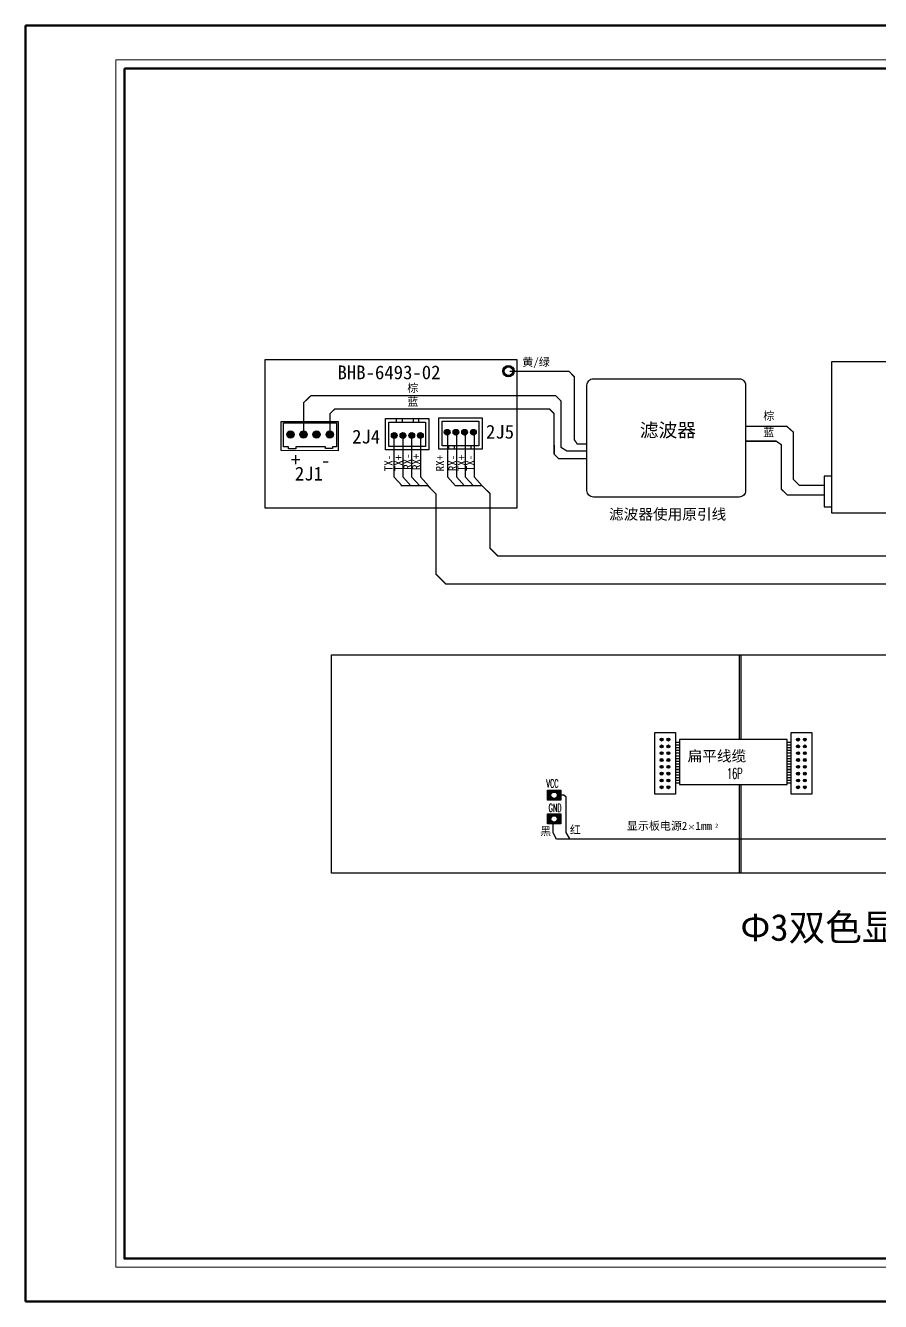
# Model space of a CAD drawing. Header units: millimetres. Extents: x 21690 to 43741, y 2905 to 6411.
# Drawn here: x 21690 to 22008.2, y 2905 to 3380.2 of the extents above; entities that cross this region are included whole.
import ezdxf

# ---------------------------------------------------------------- set-up
doc = ezdxf.new("R2010")
doc.units = ezdxf.units.MM
doc.layers.add('BOTTOMLAYER', color=5, linetype='Continuous')
doc.layers.add('SHEET', color=5, linetype='Continuous')
doc.layers.add('图层2', color=4, linetype='Continuous', lineweight=15)
doc.styles.get("Standard").update_dxf_attribs({"font": 'txt', "bigfont": 'gbcbig.shx'})
doc.styles.add('STYLE2', font='SIMHEI.TTF')

msp = doc.modelspace()

# ---------------------------------------------------------------- hatches: boundary and pattern name
for points in [[(21787.23, 3227.92, 1), (21789.95, 3227.92, 1)], [(21792.11, 3227.92, 1), (21794.83, 3227.92, 1)], [(21796.99, 3227.92, 1), (21799.71, 3227.92, 1)], [(21801.86, 3227.92, 1), (21804.58, 3227.92, 1)]]:
    msp.add_hatch(color=256).paths.add_polyline_path(points)
at = {"linetype": 'Continuous'}
for points in [[(21927.26, 3114.31, 1), (21926.18, 3114.31, 1)], [(21929.8, 3114.31, 1), (21928.72, 3114.31, 1)], [(21978.03, 3114.31, 1), (21976.95, 3114.31, 1)], [(21980.57, 3114.31, 1), (21979.49, 3114.31, 1)], [(21927.26, 3111.77, 1), (21926.18, 3111.77, 1)], [(21927.26, 3109.23, 1), (21926.18, 3109.23, 1)], [(21929.8, 3111.77, 1), (21928.72, 3111.77, 1)], [(21929.8, 3109.23, 1), (21928.72, 3109.23, 1)], [(21978.03, 3111.77, 1), (21976.95, 3111.77, 1)], [(21978.03, 3109.23, 1), (21976.95, 3109.23, 1)], [(21980.57, 3111.77, 1), (21979.49, 3111.77, 1)], [(21980.57, 3109.23, 1), (21979.49, 3109.23, 1)], [(21927.26, 3106.69, 1), (21926.18, 3106.69, 1)], [(21927.26, 3104.15, 1), (21926.18, 3104.15, 1)], [(21929.8, 3106.69, 1), (21928.72, 3106.69, 1)], [(21929.8, 3104.15, 1), (21928.72, 3104.15, 1)], [(21978.03, 3106.69, 1), (21976.95, 3106.69, 1)], [(21978.03, 3104.15, 1), (21976.95, 3104.15, 1)], [(21980.57, 3106.69, 1), (21979.49, 3106.69, 1)], [(21980.57, 3104.15, 1), (21979.49, 3104.15, 1)], [(21927.26, 3101.61, 1), (21926.18, 3101.61, 1)], [(21927.26, 3099.07, 1), (21926.18, 3099.07, 1)], [(21929.8, 3101.61, 1), (21928.72, 3101.61, 1)], [(21929.8, 3099.07, 1), (21928.72, 3099.07, 1)], [(21978.03, 3101.61, 1), (21976.95, 3101.61, 1)], [(21978.03, 3099.07, 1), (21976.95, 3099.07, 1)], [(21980.57, 3101.61, 1), (21979.49, 3101.61, 1)], [(21980.57, 3099.07, 1), (21979.49, 3099.07, 1)], [(21927.26, 3096.53, 1), (21926.18, 3096.53, 1)], [(21929.8, 3096.53, 1), (21928.72, 3096.53, 1)], [(21978.03, 3096.53, 1), (21976.95, 3096.53, 1)], [(21980.57, 3096.53, 1), (21979.49, 3096.53, 1)]]:
    msp.add_hatch(color=256, dxfattribs=at).paths.add_polyline_path(points)
h = msp.add_hatch(color=256)
h.paths.add_polyline_path([(21884.22, 3091.75), (21889.17, 3091.75), (21889.17, 3095.49), (21884.22, 3095.49)])
h.paths.add_polyline_path([(21887.92, 3093.58, -1), (21885.52, 3093.58, -1)], flags=16)
h = msp.add_hatch(color=256)
h.paths.add_polyline_path([(21884.22, 3082.91), (21889.17, 3082.91), (21889.17, 3086.65), (21884.22, 3086.65)])
h.paths.add_polyline_path([(21887.92, 3084.74, -1), (21885.52, 3084.74, -1)], flags=16)
at = {"layer": 'BOTTOMLAYER'}
h = msp.add_hatch(color=0, dxfattribs=at)
h.paths.add_polyline_path([(21867.61, 3251.53, 1), (21871.85, 3251.53, 1)])
h.paths.add_polyline_path([(21871.35, 3251.53, -1), (21868.11, 3251.53, -1)], flags=16)
for points in [[(21828.31, 3227.54, 1), (21826.16, 3227.54, 1)], [(21831.56, 3227.54, 1), (21829.42, 3227.54, 1)], [(21834.81, 3227.54, 1), (21832.67, 3227.54, 1)], [(21838.07, 3227.54, 1), (21835.92, 3227.54, 1)], [(21848, 3228.75, 1), (21845.86, 3228.75, 1)], [(21851.25, 3228.75, 1), (21849.11, 3228.75, 1)], [(21854.51, 3228.75, 1), (21852.36, 3228.75, 1)], [(21857.76, 3228.75, 1), (21855.61, 3228.75, 1)]]:
    msp.add_hatch(color=0, dxfattribs=at).paths.add_polyline_path(points)

# ---------------------------------------------------------------- linework, layer by layer
at = {"color": 7, "linetype": 'ByBlock', "lineweight": 100, "ltscale": 0.4}
for p, q in [((21690.03, 3380.24), (22362.03, 3380.24)), ((21690.03, 2905.04), (21690.03, 3380.24)), ((22362.03, 2905.04), (21690.03, 2905.04))]:
    msp.add_line(p, q, dxfattribs=at)
for p, q in [((21785.98, 3223.31), (21785.98, 3232.22)), ((21786.09, 3232.22), (21805.7, 3232.22)), ((21805.7, 3232.22), (21805.7, 3223.31)), ((21828.01, 3233.85), (21828.01, 3232.57)), ((21830.18, 3233.85), (21830.18, 3232.57)), ((21834.29, 3233.85), (21834.29, 3232.57)), ((21836.31, 3233.85), (21836.31, 3232.57)), ((21827.1, 3227.78), (21827.1, 3212.15)), ((21827.1, 3227.78), (21827.1, 3212.15)), ((21827.1, 3227.78), (21827.1, 3212.15)), ((21827.1, 3227.78), (21827.1, 3212.15)), ((21830.4, 3227.78), (21830.4, 3212.15)), ((21830.4, 3227.78), (21830.4, 3212.15)), ((21830.4, 3227.78), (21830.4, 3212.15)), ((21830.4, 3227.78), (21830.4, 3212.15)), ((21833.7, 3227.78), (21833.7, 3212.15)), ((21833.7, 3227.78), (21833.7, 3212.15)), ((21833.7, 3227.78), (21833.7, 3212.15)), ((21833.7, 3227.78), (21833.7, 3212.15)), ((21837, 3227.78), (21837, 3212.15)), ((21837, 3227.78), (21837, 3212.15)), ((21837, 3227.78), (21837, 3212.15)), ((21837, 3227.78), (21837, 3212.15)), ((21847.05, 3227.78), (21847.05, 3212.15)), ((21847.05, 3227.78), (21847.05, 3212.15)), ((21847.05, 3227.78), (21847.05, 3212.15)), ((21847.05, 3227.78), (21847.05, 3212.15)), ((21850.35, 3227.78), (21850.35, 3212.15)), ((21850.35, 3227.78), (21850.35, 3212.15)), ((21850.35, 3227.78), (21850.35, 3212.15)), ((21850.35, 3227.78), (21850.35, 3212.15)), ((21853.65, 3227.78), (21853.65, 3212.15)), ((21853.65, 3227.78), (21853.65, 3212.15)), ((21853.65, 3227.78), (21853.65, 3212.15)), ((21853.65, 3227.78), (21853.65, 3212.15)), ((21856.95, 3227.78), (21856.95, 3212.15)), ((21856.95, 3227.78), (21856.95, 3212.15)), ((21856.95, 3227.78), (21856.95, 3212.15)), ((21856.95, 3227.78), (21856.95, 3212.15)), ((21787.83, 3223.31), (21785.98, 3223.31)), ((21787.83, 3222.6), (21787.83, 3223.31)), ((21790.63, 3222.6), (21787.83, 3222.6)), ((21801.65, 3223.34), (21790.63, 3223.34)), ((21790.63, 3223.34), (21790.63, 3222.6)), ((21801.65, 3222.67), (21801.65, 3223.34)), ((21804.2, 3222.67), (21801.65, 3222.67)), ((21805.7, 3223.31), (21804.2, 3223.31)), ((21804.2, 3223.31), (21804.2, 3222.67)), ((21847.61, 3222.44), (21847.61, 3223.72)), ((21849.63, 3222.44), (21849.63, 3223.72)), ((21853.74, 3222.44), (21853.74, 3223.72)), ((21855.91, 3222.44), (21855.91, 3223.72)), ((21827.1, 3212.15), (21830.13, 3208.76)), ((21830.4, 3212.15), (21833.43, 3208.76)), ((21833.7, 3212.15), (21836.73, 3208.76)), ((21837, 3212.15), (21840.03, 3208.76)), ((21837, 3212.15), (21840.03, 3208.76)), ((21837, 3212.15), (21840.03, 3208.76)), ((21837, 3212.15), (21840.03, 3208.76)), ((21847.05, 3212.15), (21850.09, 3208.76)), ((21850.35, 3212.15), (21853.39, 3208.76)), ((21853.65, 3212.15), (21856.69, 3208.76)), ((21856.95, 3212.15), (21859.99, 3208.76)), ((21856.95, 3212.15), (21859.99, 3208.76)), ((21856.95, 3212.15), (21859.99, 3208.76)), ((21856.95, 3212.15), (21859.99, 3208.76)), ((21888.05, 3093.7), (21890.37, 3093.7)), ((21890.37, 3093.7), (21891.04, 3093.14)), ((21891.04, 3093.14), (21891.04, 3081.03)), ((21886.39, 3079.72), (21886.39, 3083.46)), ((21887.64, 3077.14), (21886.39, 3079.72)), ((21891.04, 3081.03), (21891.04, 3079.72)), ((21891.04, 3079.72), (21892.46, 3077.36))]:
    msp.add_line(p, q)
at = {"color": 7, "linetype": 'ByBlock', "lineweight": 13, "ltscale": 0.4}
msp.add_lwpolyline([(21723.63, 3367.44), (22346.03, 3367.44), (22346.03, 2917.84), (21723.63, 2917.84)], close=True, dxfattribs=at)
at = {"color": 7, "linetype": 'ByBlock', "lineweight": 100, "ltscale": 0.4}
msp.add_lwpolyline([(21726.83, 3364.24), (22342.83, 3364.24), (22342.83, 2921.04), (21726.83, 2921.04)], close=True, dxfattribs=at)
for points in [[(21779.23, 3255.89), (21872.91, 3255.89), (21872.91, 3200.47), (21779.23, 3200.47)], [(21990.12, 3255.1), (22081.34, 3255.1), (22081.34, 3198.66), (21990.12, 3198.66)], [(21785.16, 3232.75), (21806.41, 3232.75), (21806.41, 3221.85), (21785.16, 3221.96)], [(21990.13, 3212.42), (21987.2, 3212.42), (21987.2, 3201.01), (21990.13, 3201.01)], [(21884.22, 3095.49), (21889.17, 3095.49), (21889.17, 3091.75), (21884.22, 3091.75)], [(21884.22, 3086.65), (21889.17, 3086.65), (21889.17, 3082.91), (21884.22, 3082.91)]]:
    msp.add_lwpolyline(points, close=True)
at = {"const_width": 0.5}
for points in [[(21870.24, 3251.46), (21892.26, 3251.46), (21894.2, 3249.47), (21894.2, 3226.05), (21895.34, 3224.38), (21898.96, 3224.36)], [(21793.55, 3228.08), (21793.51, 3239.78), (21796.25, 3242.38), (21887.33, 3242.36), (21889.34, 3240.35), (21889.34, 3223.11), (21891.57, 3221.72), (21898.96, 3221.72)], [(21803.29, 3227.89), (21803.29, 3235.63), (21805.07, 3237.4), (21885.05, 3237.4), (21886.74, 3235.71), (21886.75, 3220.59), (21888.42, 3218.93), (21898.96, 3218.93)], [(21958, 3230.94), (21973.34, 3230.94), (21975.77, 3228.78), (21975.77, 3211.19), (21977.97, 3209.01), (21987.2, 3209.01)], [(21849.95, 3208.84), (21859.92, 3208.84), (21862.85, 3205.94), (21862.85, 3185.64), (21865.86, 3182.64), (22123.92, 3182.64), (22125.67, 3185.24), (22125.63, 3223.06)], [(21958.01, 3225.44), (21969.39, 3225.44), (21971.28, 3224.12), (21971.28, 3207.6), (21973.48, 3205.43), (21987.2, 3205.43)], [(21829.66, 3208.89), (21839.74, 3208.83), (21842.79, 3205.75), (21842.79, 3175.91), (21846.42, 3172.24), (22117.18, 3172.24)], [(21887.65, 3077.26), (22024.04, 3077.26)]]:
    msp.add_lwpolyline(points, dxfattribs=at)
msp.add_lwpolyline([(21901.36, 3248.66), (21955.6, 3248.66, -0.414214), (21958, 3246.26), (21958, 3207.04, -0.414214), (21955.6, 3204.64), (21901.36, 3204.64, -0.414214), (21898.96, 3207.04), (21898.96, 3246.26, -0.414214)], format="xyb", close=True)
for centre, radius in [((21869.73, 3251.53), 2.12), ((21869.73, 3251.53), 1.62), ((21788.59, 3227.92), 1.36), ((21793.47, 3227.92), 1.36), ((21798.35, 3227.92), 1.36), ((21803.22, 3227.92), 1.36), ((21886.72, 3093.58), 1.2), ((21886.72, 3084.74), 1.2)]:
    msp.add_circle(centre, radius)
at = {"linetype": 'Continuous'}
for centre in [(21926.72, 3114.31), (21929.26, 3114.31), (21977.49, 3114.31), (21980.03, 3114.31), (21926.72, 3111.77), (21926.72, 3109.23), (21929.26, 3111.77), (21929.26, 3109.23), (21977.49, 3111.77), (21977.49, 3109.23), (21980.03, 3111.77), (21980.03, 3109.23), (21926.72, 3106.69), (21926.72, 3104.15), (21929.26, 3106.69), (21929.26, 3104.15), (21977.49, 3106.69), (21977.49, 3104.15), (21980.03, 3106.69), (21980.03, 3104.15), (21926.72, 3101.61), (21926.72, 3099.07), (21929.26, 3101.61), (21929.26, 3099.07), (21977.49, 3101.61), (21977.49, 3099.07), (21980.03, 3101.61), (21980.03, 3099.07), (21926.72, 3096.53), (21929.26, 3096.53), (21977.49, 3096.53), (21980.03, 3096.53)]:
    msp.add_circle(centre, 0.542, dxfattribs=at)
at = {"layer": 'BOTTOMLAYER', "color": 0}
for points in [[(21823.97, 3233.85), (21840.11, 3233.85), (21840.11, 3222.15), (21823.97, 3222.15)], [(21825.25, 3232.57), (21838.83, 3232.57), (21838.83, 3223.43), (21825.25, 3223.43)], [(21859.95, 3222.44), (21843.81, 3222.44), (21843.81, 3234.14), (21859.95, 3234.14)], [(21858.67, 3223.72), (21845.09, 3223.72), (21845.09, 3232.86), (21858.67, 3232.86)]]:
    msp.add_lwpolyline(points, close=True, dxfattribs=at)
for centre in [(21827.24, 3227.54), (21830.49, 3227.54), (21833.74, 3227.54), (21836.99, 3227.54), (21846.93, 3228.75), (21850.18, 3228.75), (21853.43, 3228.75), (21856.68, 3228.75)]:
    msp.add_circle(centre, 1.07, dxfattribs=at)
at = {"layer": 'SHEET', "color": 0}
for points in [[(21803.83, 3145.83), (21956.23, 3145.83), (21956.23, 3114.34)], [(21956.23, 3097.57), (21956.23, 3064.55), (21803.83, 3064.55), (21803.83, 3145.83)], [(21955.72, 3145.83), (22108.12, 3145.83), (22108.12, 3114.34)], [(21955.72, 3114.34), (21955.72, 3145.83)], [(21924.22, 3116.88), (21931.84, 3116.88), (21931.84, 3094.02), (21924.22, 3094.02), (21924.22, 3116.88)], [(21974.99, 3116.88), (21982.61, 3116.88), (21982.61, 3094.02), (21974.99, 3094.02), (21974.99, 3116.88)], [(22108.12, 3097.57), (22108.12, 3064.55), (21955.72, 3064.55), (21955.72, 3097.57)]]:
    msp.add_lwpolyline(points, dxfattribs=at)
at = {"layer": 'SHEET'}
for points in [[(21929.3, 3114.34, 1), (21929.3, 3114.34, 1)], [(21980.07, 3114.34, 1), (21980.07, 3114.34, 1)]]:
    msp.add_lwpolyline(points, format="xyb", close=True, dxfattribs=at)
at = {"layer": 'SHEET', "color": 0, "const_width": 0.508}
for points in [[(21931.84, 3113.32), (21933.37, 3113.32)], [(21973.5, 3113.32), (21975.02, 3113.32)], [(21931.84, 3112.31), (21933.37, 3112.31)], [(21931.84, 3111.29), (21933.37, 3111.29)], [(21931.84, 3110.27), (21933.37, 3110.27)], [(21931.84, 3109.26), (21933.37, 3109.26)], [(21931.84, 3108.24), (21933.37, 3108.24)], [(21973.5, 3112.31), (21975.02, 3112.31)], [(21973.5, 3111.29), (21975.02, 3111.29)], [(21973.5, 3110.27), (21975.02, 3110.27)], [(21973.5, 3109.26), (21975.02, 3109.26)], [(21973.5, 3108.24), (21975.02, 3108.24)], [(21931.84, 3107.23), (21933.37, 3107.23)], [(21931.84, 3106.21), (21933.37, 3106.21)], [(21931.84, 3105.19), (21933.37, 3105.19)], [(21931.84, 3104.18), (21933.37, 3104.18)], [(21931.84, 3103.16), (21933.37, 3103.16)], [(21973.5, 3107.23), (21975.02, 3107.23)], [(21973.5, 3106.21), (21975.02, 3106.21)], [(21973.5, 3105.19), (21975.02, 3105.19)], [(21973.5, 3104.18), (21975.02, 3104.18)], [(21973.5, 3103.16), (21975.02, 3103.16)], [(21931.84, 3102.15), (21933.37, 3102.15)], [(21931.84, 3101.13), (21933.37, 3101.13)], [(21931.84, 3100.11), (21933.37, 3100.11)], [(21931.84, 3099.1), (21933.37, 3099.1)], [(21931.84, 3098.08), (21933.37, 3098.08)], [(21973.5, 3102.15), (21975.02, 3102.15)], [(21973.5, 3101.13), (21975.02, 3101.13)], [(21973.5, 3100.11), (21975.02, 3100.11)], [(21973.5, 3099.1), (21975.02, 3099.1)], [(21973.5, 3098.08), (21975.02, 3098.08)]]:
    msp.add_lwpolyline(points, dxfattribs=at)
at = {"layer": 'SHEET', "color": 0}
msp.add_lwpolyline([(21933.37, 3114.34), (21933.37, 3097.57), (21973.5, 3097.57), (21973.5, 3114.34), (21933.37, 3114.34)], close=True, dxfattribs=at)

# ---------------------------------------------------------------- texts
at = {"style": 'STYLE2'}
msp.add_text('2', height=1.5, dxfattribs=at).set_placement((21946.64, 3081.5))
at = {"attachment_point": 1}
for s, insert, char_height, width in [('{\\fSimSun|b0|i0|c134|p2;黄/绿}', (21874.9, 3256.41), 3, 17.7921), ('{\\fSimSun|b0|i0|c134|p2;棕}', (21832.11, 3246.76), 3, 17.7921), ('{\\fSimSun|b0|i0|c134|p2;蓝}', (21832.11, 3241.67), 3, 17.7921), ('{\\fSimSun|b0|i0|c134|p2;棕}', (21964.59, 3236.35), 3, 17.7921), ('{\\fSimSun|b0|i0|c134|p2;2J5}', (21861.38, 3231.51), 5.12, 17.7921), ('{\\fSimSun|b0|i0|c134|p2;滤波器  }', (21918.6, 3232.12), 5.12, 26.7552), ('{\\fSimSun|b0|i0|c134|p2;2J4}', (21811.56, 3229.68), 5.12, 17.7921), ('{\\fSimSun|b0|i0|c134|p2;蓝}', (21964.57, 3230.19), 3, 17.7921), ('{\\fSimSun|b0|i0|c134|p2;+}', (21788.82, 3221.12), 5.12, 17.7921), ('{\\fSimSun|b0|i0|c134|p2;-}', (21799.92, 3220.82), 5.12, 17.7921), ('{\\fSimSun|b0|i0|c134|p2;2J1}', (21790.27, 3215.91), 5.12, 17.7921), ('{\\fSimSun|b0|i0|c134|p2;\\H0.7812x;滤波器使用原引线\\H1.28x;  }', (21907.15, 3200.25), 5.12, 45.7201), ('{\\fSimSun|b0|i0|c134|p2;显示板电源2\\H0.6667x;×\\H1.5x;1mm}', (21913.81, 3083.68), 3, 38.9792), ('{\\fSimSun|b0|i0|c134|p2;黑}', (21881.55, 3081.68), 3, 17.7921), ('{\\fSimSun|b0|i0|c134|p2;红}', (21892.59, 3082.2), 3, 17.7921)]:
    msp.add_mtext(s, dxfattribs=dict(at, insert=insert, char_height=char_height, width=width))
at = {"char_height": 3, "width": 17.7921, "attachment_point": 1, "rotation": 90}
for s, insert in [('{\\fSimSun|b0|i0|c134|p2;TX-}', (21823.6, 3214.23)), ('{\\fSimSun|b0|i0|c134|p2;TX+}', (21827.3, 3214.24)), ('{\\fSimSun|b0|i0|c134|p2;RX-}', (21830.64, 3214.75)), ('{\\fSimSun|b0|i0|c134|p2;RX+}', (21833.92, 3214.68)), ('{\\fSimSun|b0|i0|c134|p2;RX+}', (21842.73, 3214.18)), ('{\\fSimSun|b0|i0|c134|p2;RX-}', (21847.39, 3214.25)), ('{\\fSimSun|b0|i0|c134|p2;TX+}', (21850.8, 3214.21)), ('{\\fSimSun|b0|i0|c134|p2;TX-}', (21853.95, 3214.28))]:
    msp.add_mtext(s, dxfattribs=dict(at, insert=insert))
at = {"layer": '图层2', "color": 0, "linetype": 'ByBlock', "ltscale": 0.4, "width": 0.555556}
for s, height, p in [('16P', 4, (21951.06, 3099.71)), ('VCC', 3, (21883.87, 3096.41)), ('GND', 3, (21884.69, 3087.35))]:
    msp.add_text(s, height=height, dxfattribs=at).set_placement(p)
at = {"layer": '图层2', "color": 0, "linetype": 'ByBlock', "ltscale": 0.4, "attachment_point": 5}
for s, insert, char_height, width in [('{\\fFangSong_GB2312|b0|i0|c134|p49;BHB-6493-02}', (21825.29, 3251.02), 5.12, 204.5751), ('{\\fFangSong_GB2312|b0|i0|c134|p49;^I扁平线缆}', (21945.94, 3107.96), 4, 159.8243), ('{\\fFangSong_GB2312|b0|i0|c134|p49;Ф3双色显示板3×16×48}', (22029.74, 3043.81), 10, 159.8243)]:
    msp.add_mtext(s, dxfattribs=dict(at, insert=insert, char_height=char_height, width=width))

doc.saveas('drawing.dxf')
